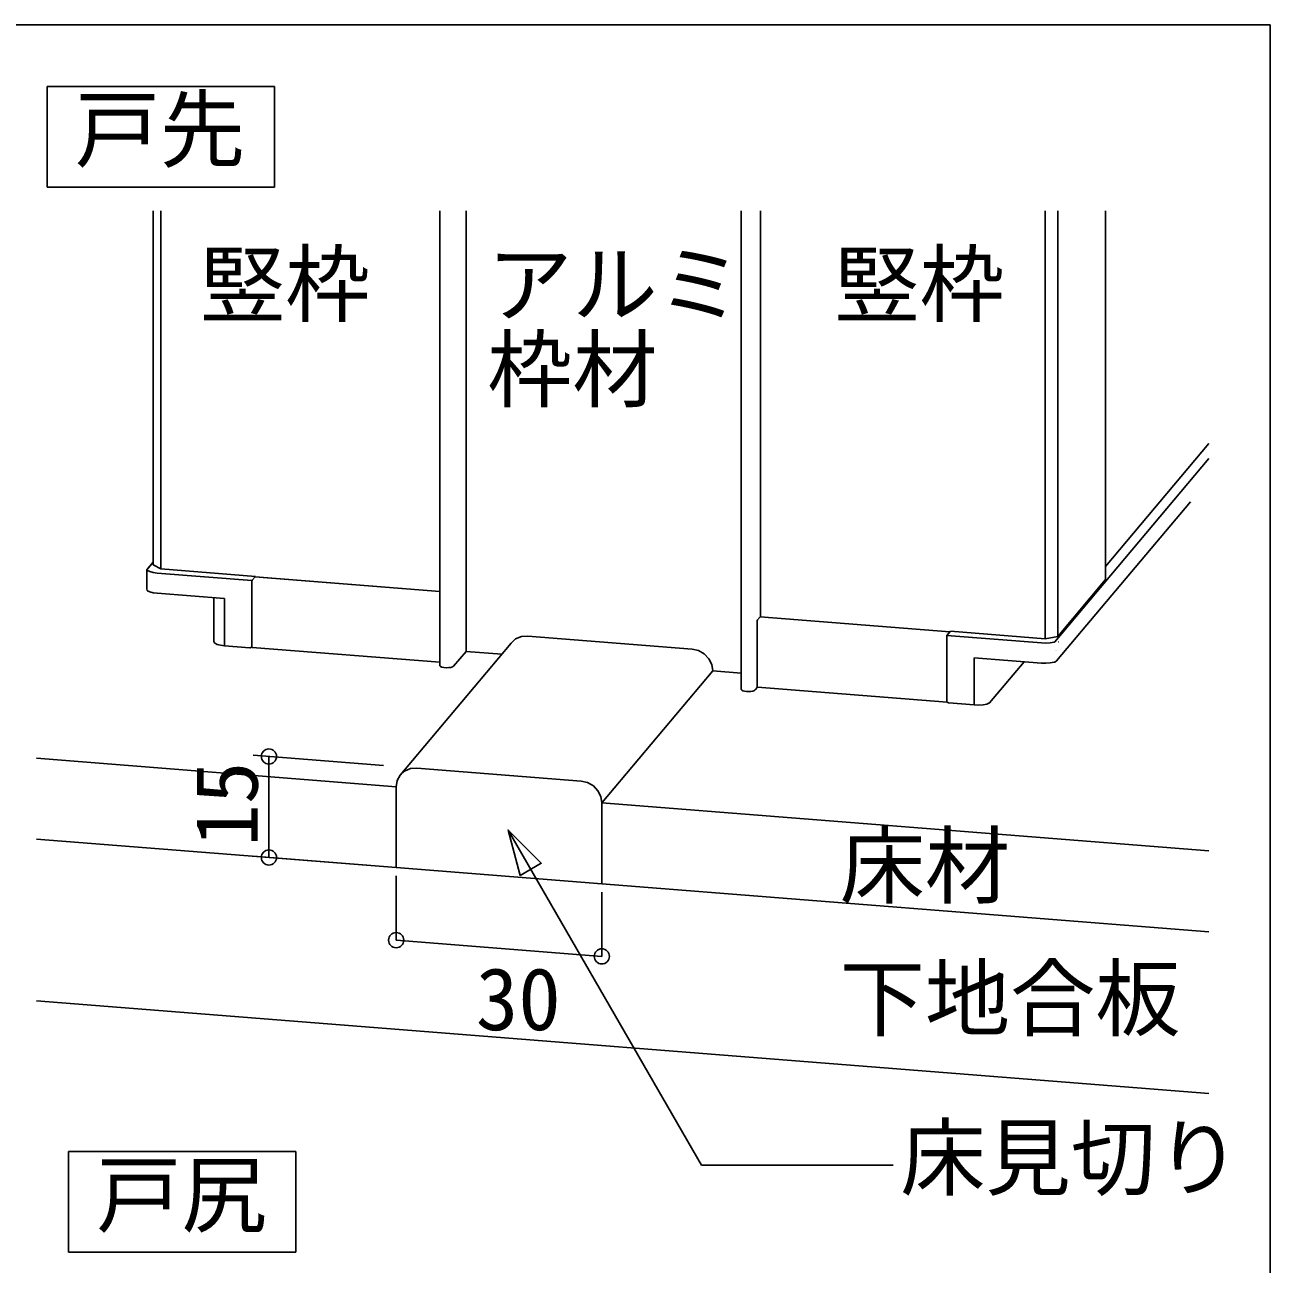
# Model space of a CAD drawing. Units: millimetres, scale not verified. Extents: x -1051 to 1051, y -744 to 744.
# Drawn here: x -698.8 to -492.5, y -382.8 to -177.5 of the extents above; entities that cross this region are included whole.
import ezdxf
from ezdxf.enums import TextEntityAlignment as Align

# ---------------------------------------------------------------- set-up
doc = ezdxf.new("R2010")
doc.units = ezdxf.units.MM
doc.header["$LTSCALE"] = 5
doc.layers.add('5-0', color=7, linetype='Continuous')
doc.layers.add('5-1', color=5, linetype='Continuous')
doc.styles.add('ＭＳ ゴシック', font='')
doc.styles.get('ＭＳ ゴシック').set_extended_font_data('MS Gothic')

msp = doc.modelspace()

# ---------------------------------------------------------------- linework, layer by layer
at = {"layer": '5-0'}
for p, q in [((-677.572, -266.972), (-677.572, -208.299)), ((-676.307, -208.299), (-676.307, -267.628)), ((-630.083, -208.299), (-630.083, -283.681)), ((-625.733, -281.299), (-625.733, -208.299)), ((-580.114, -208.299), (-580.114, -287.613)), ((-576.93, -208.299), (-576.93, -275.566)), ((-529.796, -208.299), (-529.796, -279.193)), ((-527.654, -208.299), (-527.654, -278.805)), ((-519.757, -208.299), (-519.757, -269.407)), ((-519.757, -267.245), (-502.638, -246.872)), ((-528.174, -279.712), (-502.638, -249.323)), ((-527.868, -282.887), (-505.697, -256.502)), ((-678.641, -267.765), (-677.572, -266.496)), ((-678.641, -267.765), (-678.546, -267.843)), ((-678.641, -270.984), (-678.641, -267.765)), ((-678.546, -267.843), (-678.489, -267.893)), ((-678.529, -267.632), (-677.572, -266.494)), ((-678.489, -267.893), (-678.116, -268.086)), ((-678.116, -268.086), (-677.566, -268.235)), ((-677.572, -266.972), (-676.307, -267.628)), ((-676.307, -267.628), (-660.634, -268.865)), ((-677.566, -268.235), (-676.892, -268.325)), ((-676.892, -268.325), (-661.219, -269.562)), ((-661.219, -269.562), (-660.634, -268.865)), ((-661.219, -280.39), (-661.219, -269.562)), ((-661.219, -269.863), (-661.218, -269.846)), ((-661.219, -269.88), (-661.219, -269.863)), ((-661.219, -269.897), (-661.219, -269.88)), ((-661.218, -269.846), (-661.217, -269.829)), ((-661.217, -269.829), (-661.216, -269.812)), ((-661.216, -269.812), (-661.215, -269.795)), ((-661.215, -269.795), (-661.214, -269.778)), ((-661.214, -269.778), (-661.212, -269.76)), ((-661.212, -269.76), (-661.211, -269.743)), ((-661.211, -269.743), (-661.209, -269.726)), ((-661.209, -269.726), (-661.207, -269.71)), ((-661.207, -269.71), (-661.204, -269.693)), ((-661.204, -269.693), (-661.202, -269.677)), ((-661.202, -269.677), (-661.199, -269.66)), ((-661.199, -269.66), (-661.196, -269.645)), ((-661.196, -269.645), (-661.193, -269.629)), ((-661.193, -269.629), (-661.19, -269.614)), ((-661.19, -269.614), (-661.187, -269.6)), ((-661.187, -269.6), (-661.184, -269.585)), ((-661.184, -269.585), (-661.18, -269.572)), ((-661.18, -269.572), (-661.176, -269.559)), ((-661.176, -269.559), (-661.173, -269.546)), ((-661.173, -269.546), (-661.169, -269.534)), ((-661.169, -269.534), (-661.165, -269.523)), ((-661.165, -269.523), (-661.161, -269.512)), ((-661.161, -269.512), (-661.157, -269.502)), ((-661.157, -269.502), (-661.153, -269.493)), ((-661.153, -269.493), (-661.148, -269.484)), ((-661.148, -269.484), (-661.144, -269.476)), ((-661.144, -269.476), (-661.14, -269.469)), ((-661.14, -269.469), (-661.136, -269.463)), ((-661.136, -269.463), (-661.131, -269.457)), ((-660.722, -268.97), (-660.718, -268.965)), ((-630.083, -271.388), (-660.722, -268.97)), ((-660.718, -268.965), (-660.713, -268.961)), ((-660.713, -268.961), (-660.709, -268.958)), ((-660.709, -268.958), (-660.705, -268.956)), ((-660.705, -268.956), (-660.7, -268.955)), ((-660.7, -268.955), (-660.696, -268.954)), ((-660.696, -268.954), (-660.692, -268.954)), ((-660.692, -268.954), (-630.083, -271.37)), ((-660.634, -268.959), (-660.634, -268.865)), ((-527.654, -278.805), (-519.757, -269.407)), ((-678.546, -271.192), (-678.641, -270.987)), ((-678.489, -271.242), (-678.546, -271.192)), ((-678.116, -271.435), (-678.489, -271.242)), ((-677.566, -271.584), (-678.116, -271.435)), ((-676.892, -271.674), (-677.566, -271.584)), ((-676.892, -271.674), (-665.762, -272.552)), ((-667.517, -272.414), (-667.504, -279.694)), ((-665.762, -272.552), (-665.748, -280.368)), ((-577.514, -276.453), (-577.513, -276.436)), ((-577.514, -276.47), (-577.514, -276.453)), ((-577.513, -276.436), (-577.512, -276.419)), ((-577.512, -276.419), (-577.511, -276.402)), ((-577.511, -276.402), (-577.51, -276.385)), ((-577.51, -276.385), (-577.508, -276.367)), ((-577.508, -276.367), (-577.506, -276.35)), ((-577.506, -276.35), (-577.504, -276.333)), ((-577.504, -276.333), (-577.502, -276.317)), ((-577.502, -276.317), (-577.5, -276.3)), ((-577.5, -276.3), (-577.498, -276.284)), ((-577.498, -276.284), (-577.495, -276.267)), ((-577.495, -276.267), (-577.492, -276.252)), ((-577.492, -276.252), (-577.489, -276.236)), ((-577.489, -276.236), (-577.486, -276.221)), ((-577.486, -276.221), (-577.483, -276.207)), ((-577.483, -276.207), (-577.479, -276.192)), ((-577.479, -276.192), (-577.476, -276.179)), ((-577.476, -276.179), (-577.472, -276.166)), ((-577.472, -276.166), (-577.468, -276.153)), ((-577.468, -276.153), (-577.465, -276.141)), ((-577.465, -276.141), (-577.461, -276.13)), ((-577.461, -276.13), (-577.457, -276.119)), ((-577.457, -276.119), (-577.453, -276.109)), ((-577.453, -276.109), (-577.448, -276.1)), ((-577.448, -276.1), (-577.444, -276.091)), ((-577.444, -276.091), (-577.44, -276.083)), ((-577.44, -276.083), (-577.436, -276.076)), ((-577.436, -276.076), (-577.431, -276.07)), ((-577.431, -276.07), (-577.427, -276.064)), ((-577.427, -276.064), (-577.018, -275.577)), ((-577.018, -275.577), (-577.013, -275.572)), ((-577.013, -275.572), (-577.009, -275.568)), ((-577.009, -275.568), (-577.005, -275.565)), ((-577.005, -275.565), (-577, -275.563)), ((-577, -275.563), (-576.996, -275.562)), ((-576.996, -275.562), (-576.992, -275.561)), ((-576.992, -275.561), (-576.988, -275.561)), ((-576.988, -275.561), (-545.543, -278.043)), ((-577.515, -276.487), (-577.514, -276.47)), ((-577.515, -276.504), (-577.515, -276.487)), ((-577.515, -286.997), (-577.515, -276.504)), ((-546.055, -278.652), (-545.47, -277.956)), ((-545.557, -278.06), (-545.553, -278.055)), ((-545.47, -277.956), (-529.796, -279.193)), ((-667.416, -279.885), (-667.51, -279.68)), ((-667.359, -279.935), (-667.416, -279.885)), ((-666.985, -280.128), (-667.359, -279.935)), ((-666.435, -280.277), (-666.985, -280.128)), ((-665.762, -280.367), (-666.435, -280.277)), ((-665.762, -280.367), (-661.56, -280.698)), ((-661.36, -280.65), (-661.284, -280.582)), ((-661.284, -280.582), (-661.236, -280.493)), ((-661.284, -280.582), (-661.214, -280.498)), ((-661.236, -280.493), (-661.219, -280.39)), ((-661.219, -280.39), (-661.219, -280.407)), ((-661.219, -280.407), (-661.219, -280.423)), ((-661.219, -280.423), (-661.218, -280.438)), ((-661.218, -280.438), (-661.217, -280.454)), ((-661.217, -280.454), (-661.216, -280.469)), ((-661.216, -280.469), (-661.215, -280.483)), ((-661.215, -280.483), (-661.214, -280.497)), ((-661.214, -280.497), (-661.212, -280.511)), ((-661.212, -280.511), (-661.211, -280.524)), ((-661.211, -280.524), (-661.209, -280.536)), ((-661.209, -280.536), (-661.207, -280.548)), ((-661.207, -280.548), (-661.204, -280.559)), ((-661.204, -280.559), (-661.202, -280.569)), ((-661.202, -280.569), (-661.199, -280.579)), ((-661.199, -280.579), (-661.196, -280.588)), ((-661.196, -280.588), (-661.193, -280.597)), ((-618.267, -279.92), (-636.653, -301.799)), ((-617.514, -279.238), (-618.267, -279.92)), ((-616.564, -278.838), (-617.514, -279.238)), ((-615.511, -278.757), (-616.564, -278.838)), ((-615.511, -278.757), (-588.253, -280.908)), ((-546.055, -278.652), (-530.381, -279.889)), ((-546.055, -289.481), (-546.055, -278.652)), ((-546.055, -278.987), (-546.055, -278.97)), ((-545.967, -278.547), (-545.971, -278.553)), ((-530.381, -279.889), (-529.651, -279.91)), ((-529.796, -279.193), (-527.654, -278.805)), ((-529.651, -279.91), (-528.935, -279.861)), ((-528.935, -279.861), (-528.303, -279.747)), ((-528.303, -279.747), (-528.174, -279.712)), ((-527.533, -279.705), (-527.525, -279.707)), ((-661.56, -280.698), (-661.454, -280.69)), ((-661.454, -280.69), (-661.36, -280.65)), ((-661.193, -280.597), (-661.19, -280.604)), ((-661.19, -280.604), (-661.187, -280.611)), ((-661.187, -280.611), (-661.184, -280.617)), ((-661.184, -280.617), (-661.18, -280.622)), ((-661.18, -280.622), (-661.176, -280.627)), ((-661.176, -280.627), (-661.173, -280.631)), ((-661.173, -280.631), (-661.169, -280.633)), ((-661.169, -280.633), (-661.165, -280.635)), ((-661.165, -280.635), (-661.161, -280.636)), ((-661.161, -280.636), (-630.083, -283.09)), ((-627.78, -283.736), (-625.733, -281.299)), ((-625.733, -281.299), (-619.819, -281.766)), ((-588.253, -280.908), (-587.2, -281.156)), ((-587.2, -281.156), (-586.25, -281.706)), ((-586.25, -281.706), (-585.496, -282.507)), ((-585.496, -282.507), (-585.012, -283.478)), ((-541.512, -282.36), (-530.381, -283.238)), ((-541.512, -290.174), (-541.512, -282.36)), ((-528.113, -281.121), (-528.113, -281.121)), ((-527.869, -281.077), (-527.868, -281.077)), ((-630.083, -283.681), (-629.974, -283.801)), ((-629.974, -283.801), (-629.737, -283.903)), ((-629.737, -283.903), (-629.401, -283.973)), ((-629.401, -283.973), (-629.007, -284.005)), ((-629.007, -284.005), (-628.601, -283.992)), ((-628.601, -283.992), (-628.234, -283.939)), ((-628.234, -283.939), (-627.949, -283.85)), ((-627.949, -283.85), (-627.78, -283.736)), ((-584.846, -284.527), (-603.231, -306.406)), ((-585.012, -283.478), (-584.846, -284.527)), ((-584.846, -284.527), (-580.114, -284.9)), ((-538.998, -289.823), (-533.273, -283.01)), ((-530.381, -283.238), (-529.651, -283.259)), ((-529.651, -283.259), (-528.935, -283.211)), ((-528.935, -283.211), (-528.303, -283.096)), ((-528.303, -283.096), (-528.174, -283.061)), ((-528.174, -283.061), (-527.869, -282.888)), ((-527.869, -282.888), (-527.758, -282.756)), ((-580.114, -287.613), (-580.034, -287.723)), ((-580.034, -287.723), (-579.847, -287.82)), ((-579.847, -287.82), (-579.572, -287.894)), ((-579.572, -287.894), (-579.236, -287.939)), ((-579.236, -287.939), (-578.87, -287.949)), ((-578.87, -287.949), (-578.512, -287.925)), ((-578.512, -287.925), (-578.196, -287.868)), ((-578.196, -287.868), (-577.953, -287.784)), ((-577.953, -287.784), (-577.807, -287.68)), ((-577.807, -287.68), (-577.441, -287.245)), ((-577.515, -287.014), (-577.515, -286.997)), ((-577.514, -287.03), (-577.515, -287.014)), ((-577.514, -287.045), (-577.514, -287.03)), ((-577.513, -287.061), (-577.514, -287.045)), ((-577.512, -287.076), (-577.513, -287.061)), ((-577.511, -287.09), (-577.512, -287.076)), ((-577.51, -287.104), (-577.511, -287.09)), ((-577.508, -287.118), (-577.51, -287.104)), ((-577.506, -287.131), (-577.508, -287.118)), ((-577.504, -287.143), (-577.506, -287.131)), ((-577.502, -287.155), (-577.504, -287.143)), ((-577.5, -287.166), (-577.502, -287.155)), ((-577.498, -287.176), (-577.5, -287.166)), ((-577.495, -287.186), (-577.498, -287.176)), ((-577.492, -287.195), (-577.495, -287.186)), ((-577.489, -287.204), (-577.492, -287.195)), ((-577.486, -287.211), (-577.489, -287.204)), ((-577.483, -287.218), (-577.486, -287.211)), ((-577.479, -287.224), (-577.483, -287.218)), ((-577.476, -287.229), (-577.479, -287.224)), ((-577.472, -287.234), (-577.476, -287.229)), ((-577.468, -287.238), (-577.472, -287.234)), ((-577.465, -287.24), (-577.468, -287.238)), ((-577.461, -287.242), (-577.465, -287.24)), ((-577.457, -287.243), (-577.461, -287.242)), ((-545.997, -289.727), (-577.457, -287.243)), ((-546.055, -289.481), (-546.038, -289.585)), ((-546.055, -289.481), (-546.055, -289.497)), ((-546.055, -289.497), (-546.054, -289.513)), ((-546.054, -289.513), (-546.054, -289.529)), ((-546.054, -289.529), (-546.053, -289.544)), ((-546.053, -289.544), (-546.052, -289.559)), ((-546.052, -289.559), (-546.051, -289.573)), ((-546.051, -289.573), (-546.05, -289.587)), ((-546.05, -289.587), (-546.048, -289.601)), ((-546.048, -289.601), (-546.046, -289.614)), ((-546.046, -289.614), (-546.044, -289.626)), ((-546.044, -289.626), (-546.042, -289.638)), ((-546.042, -289.638), (-546.04, -289.649)), ((-546.04, -289.649), (-546.037, -289.66)), ((-546.038, -289.585), (-545.99, -289.683)), ((-546.037, -289.66), (-546.035, -289.669)), ((-546.035, -289.669), (-546.032, -289.678)), ((-546.032, -289.678), (-546.029, -289.687)), ((-546.029, -289.687), (-546.026, -289.694)), ((-546.026, -289.694), (-546.023, -289.701)), ((-546.023, -289.701), (-546.019, -289.707)), ((-546.019, -289.707), (-546.016, -289.713)), ((-546.016, -289.713), (-546.012, -289.717)), ((-546.012, -289.717), (-546.008, -289.721)), ((-546.008, -289.721), (-546.005, -289.724)), ((-546.005, -289.724), (-546.001, -289.726)), ((-546.001, -289.726), (-545.997, -289.727)), ((-545.997, -289.727), (-545.992, -289.727)), ((-545.992, -289.727), (-545.988, -289.726)), ((-545.99, -289.683), (-545.914, -289.763)), ((-545.988, -289.726), (-545.984, -289.725)), ((-545.984, -289.725), (-545.98, -289.723)), ((-545.98, -289.723), (-545.976, -289.72)), ((-545.976, -289.72), (-545.971, -289.716)), ((-545.971, -289.716), (-545.967, -289.711)), ((-545.967, -289.711), (-545.965, -289.709)), ((-545.914, -289.763), (-545.819, -289.818)), ((-545.819, -289.818), (-545.714, -289.842)), ((-545.714, -289.842), (-541.512, -290.174)), ((-540.781, -290.195), (-541.512, -290.174)), ((-540.065, -290.147), (-540.781, -290.195)), ((-539.433, -290.032), (-540.065, -290.147)), ((-539.304, -289.997), (-539.433, -290.032)), ((-538.999, -289.824), (-539.304, -289.997)), ((-538.999, -289.824), (-538.888, -289.691)), ((-637.303, -303.717), (-696.919, -299.011)), ((-636.653, -301.799), (-635.899, -301.118)), ((-635.899, -301.118), (-634.949, -300.717)), ((-634.949, -300.717), (-633.896, -300.636)), ((-633.896, -300.636), (-606.638, -302.788)), ((-637.303, -303.717), (-637.137, -302.695)), ((-637.137, -302.695), (-636.653, -301.799)), ((-606.638, -302.788), (-605.585, -303.035)), ((-605.585, -303.035), (-604.635, -303.586)), ((-637.303, -317.113), (-637.303, -303.717)), ((-604.635, -303.586), (-603.882, -304.386)), ((-603.882, -304.386), (-603.398, -305.358)), ((-603.398, -305.358), (-603.231, -306.406)), ((-603.231, -306.406), (-603.231, -319.802)), ((-603.231, -306.406), (-502.638, -314.346)), ((-696.919, -312.407), (-637.303, -317.113)), ((-603.231, -319.802), (-637.303, -317.113)), ((-603.231, -319.802), (-502.638, -327.742)), ((-696.919, -339.2), (-502.638, -354.535))]:
    msp.add_line(p, q, dxfattribs=at)
at = {"layer": '5-0', "color": 3}
msp.add_lwpolyline([(-977.5, -177.5), (-492.5, -177.5), (-492.5, -577.5), (-977.5, -577.5)], close=True, dxfattribs=at)
at = {"layer": '5-0', "color": 6}
msp.add_lwpolyline([(-554.958, -366.406), (-586.708, -366.406), (-618.756, -310.898)], dxfattribs=at)
msp.add_lwpolyline([(-616.745, -318.401), (-618.756, -310.898), (-613.263, -316.391)], close=True, dxfattribs=at)
at = {"layer": '5-1', "color": 7}
for p, q in [((-695.129, -204.372), (-695.129, -187.696)), ((-695.129, -187.696), (-657.486, -187.696)), ((-657.486, -204.372), (-657.486, -187.696)), ((-695.129, -204.372), (-657.486, -204.372)), ((-639.405, -300.202), (-661.012, -298.496)), ((-658.386, -298.703), (-658.386, -315.449)), ((-639.405, -316.947), (-661.012, -315.242)), ((-637.303, -329.139), (-637.303, -318.504)), ((-603.231, -331.828), (-603.231, -321.194)), ((-637.303, -329.139), (-603.231, -331.828)), ((-691.586, -380.847), (-691.586, -364.17)), ((-691.586, -364.17), (-653.944, -364.17)), ((-653.944, -380.847), (-653.944, -364.17)), ((-691.586, -380.847), (-653.944, -380.847))]:
    msp.add_line(p, q, dxfattribs=at)
for centre in [(-658.386, -298.703), (-658.386, -315.449), (-637.303, -329.139), (-603.231, -331.828)]:
    msp.add_circle(centre, 1.252, dxfattribs=at)

# ---------------------------------------------------------------- texts
at = {"layer": '5-0', "style": 'ＭＳ ゴシック'}
msp.add_text('床見切り', height=10.35, dxfattribs=at).set_placement((-553.768, -373.462), align=Align.BOTTOM_LEFT)
at = {"layer": '5-1', "color": 7, "style": 'ＭＳ ゴシック'}
for s, p in [('戸先', (-690.56, -203.09)), ('竪枠', (-669.818, -228.726)), ('竪枠', (-564.706, -228.726)), ('アルミ', (-622.221, -228.726)), ('枠材', (-622.221, -242.838)), ('床材', (-563.805, -325.062)), ('下地合板', (-563.805, -347.042)), ('30', (-624.11, -347.159)), ('戸尻', (-687.017, -379.564))]:
    msp.add_text(s, height=10.35, dxfattribs=at).set_placement(p, align=Align.BOTTOM_LEFT)
msp.add_text('15', height=10.35, rotation=90, dxfattribs=at).set_placement((-657.146, -313.641), align=Align.BOTTOM_LEFT)

doc.saveas('drawing.dxf')
